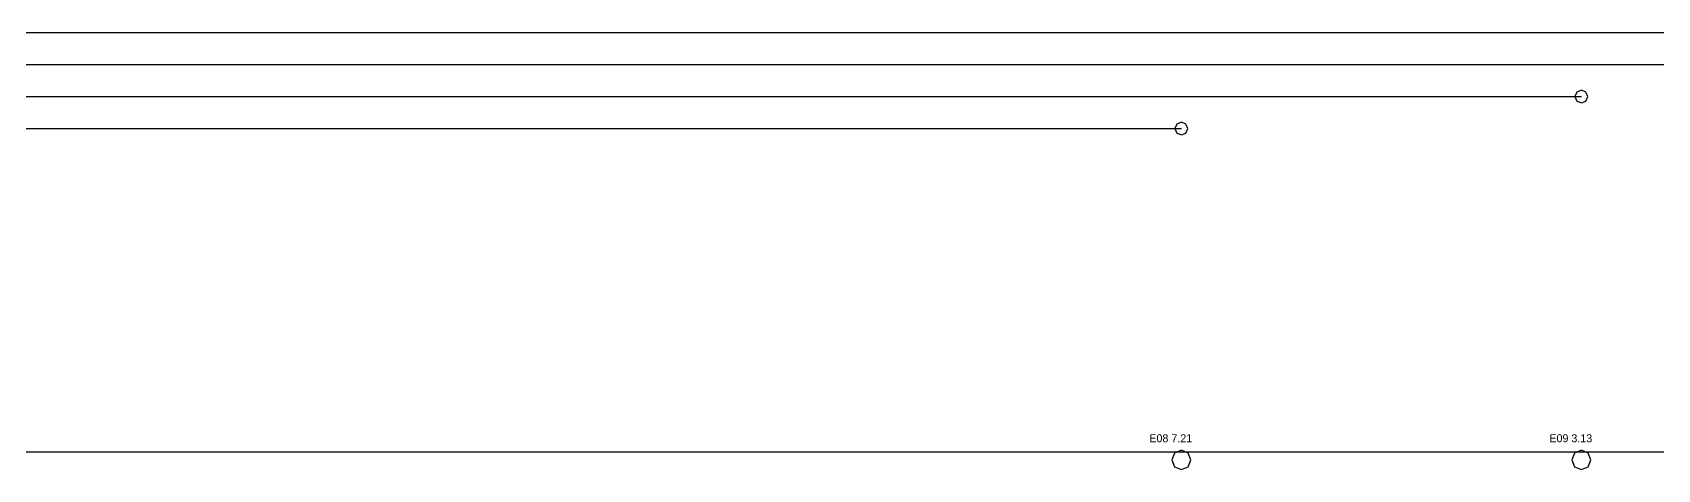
# Model space of a CAD drawing. Header units: metres. Extents: x -2 to 820, y -2 to 53.
# Drawn here: x 306.4 to 509.5, y -2.2 to 52.4 of the extents above; entities that cross this region are included whole.
import ezdxf

# ---------------------------------------------------------------- set-up
doc = ezdxf.new("R2010")
doc.units = ezdxf.units.M
for name, color, linetype in [('AXIS', 8, 'CONTINUOUS'), ('FINDING', 1, 'CONTINUOUS'), ('SIGN_PLACE', 7, 'CONTINUOUS')]:
    doc.layers.add(name, color=color, linetype=linetype)

msp = doc.modelspace()

# ---------------------------------------------------------------- linework, layer by layer
at = {"layer": 'AXIS'}
msp.add_line((80, 0), (820, 0), dxfattribs=at)
at = {"layer": 'FINDING'}
for p, q in [((154, 52.4), (800, 52.4)), ((154, 48.4), (700, 48.4)), ((154, 44.4), (500, 44.4)), ((154, 40.4), (450, 40.4))]:
    msp.add_line(p, q, dxfattribs=at)
for points in [[(500.8, 44.4), (500.565685, 44.965685), (500, 45.2), (499.434315, 44.965685), (499.2, 44.4), (499.434315, 43.834315), (500, 43.6), (500.565685, 43.834315)], [(450.8, 40.4), (450.565685, 40.965685), (450, 41.2), (449.434315, 40.965685), (449.2, 40.4), (449.434315, 39.834315), (450, 39.6), (450.565685, 39.834315)]]:
    msp.add_lwpolyline(points, close=True, dxfattribs=at)
at = {"layer": 'SIGN_PLACE'}
for points in [[(451.2, -1), (450.848528, -0.151472), (450, 0.2), (449.151472, -0.151472), (448.8, -1), (449.151472, -1.848528), (450, -2.2), (450.848528, -1.848528)], [(501.2, -1), (500.848528, -0.151472), (500, 0.2), (499.151472, -0.151472), (498.8, -1), (499.151472, -1.848528), (500, -2.2), (500.848528, -1.848528)]]:
    msp.add_lwpolyline(points, close=True, dxfattribs=at)

# ---------------------------------------------------------------- texts
for s, p in [('E08 7.21', (446, 1.2)), ('E09 3.13', (496, 1.2))]:
    msp.add_text(s, height=1, dxfattribs=at).set_placement(p)

doc.saveas('drawing.dxf')
